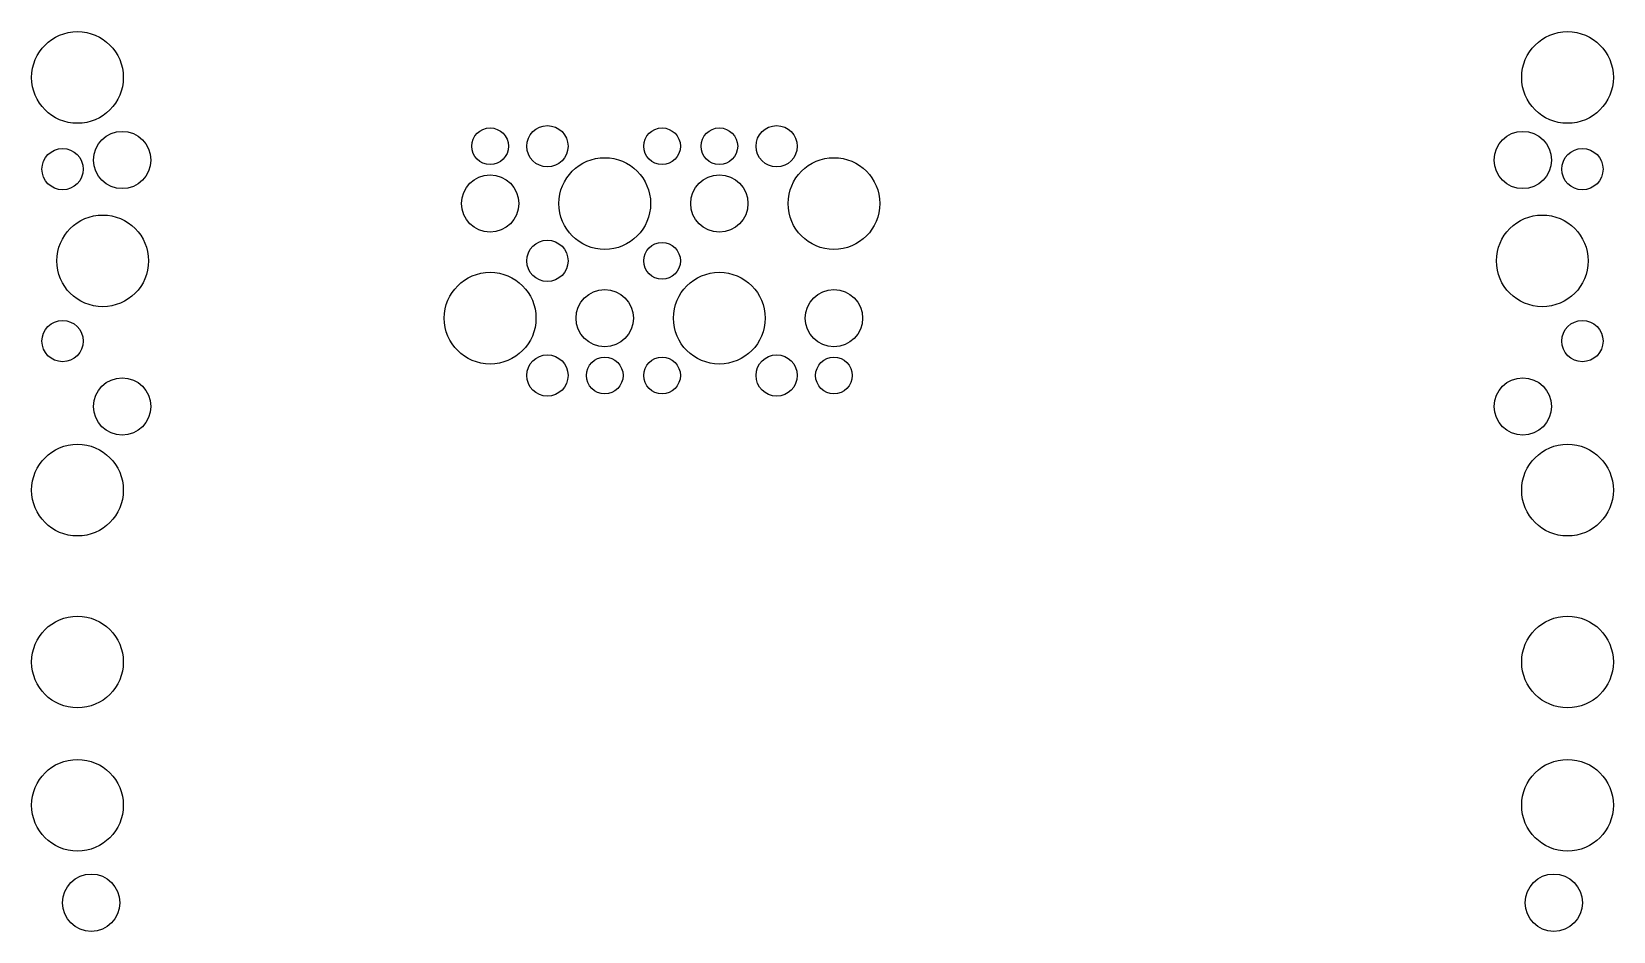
# Model space of a CAD drawing. Extents: x -690 to 690, y -385 to 400.
import ezdxf

# ---------------------------------------------------------------- set-up
doc = ezdxf.new("R2010")
doc.units = 0

msp = doc.modelspace()

# ---------------------------------------------------------------- linework, layer by layer
for centre, radius in [((-650, 360), 40), ((650, 360), 40), ((-240, 300), 18), ((-40, 300), 18), ((-611, 288), 25), ((-290, 300), 16), ((-140, 300), 16), ((-90, 300), 16), ((611, 288), 25), ((-663, 280), 18), ((-190, 250), 40), ((10, 250), 40), ((663, 280), 18), ((-290, 250), 25), ((-90, 250), 25), ((-628, 200), 40), ((628, 200), 40), ((-240, 200), 18), ((-140, 200), 16), ((-290, 150), 40), ((-90, 150), 40), ((-190, 150), 25), ((10, 150), 25), ((-663, 130), 18), ((663, 130), 18), ((-240, 100), 18), ((-190, 100), 16), ((-140, 100), 16), ((-40, 100), 18), ((10, 100), 16), ((-611, 73), 25), ((611, 73), 25), ((-650, 0), 40), ((650, 0), 40), ((-650, -150), 40), ((-650, -150), 40), ((650, -150), 40), ((650, -150), 40), ((-650, -275), 40), ((650, -275), 40), ((-638, -360), 25), ((638, -360), 25)]:
    msp.add_circle(centre, radius)

doc.saveas('drawing.dxf')
